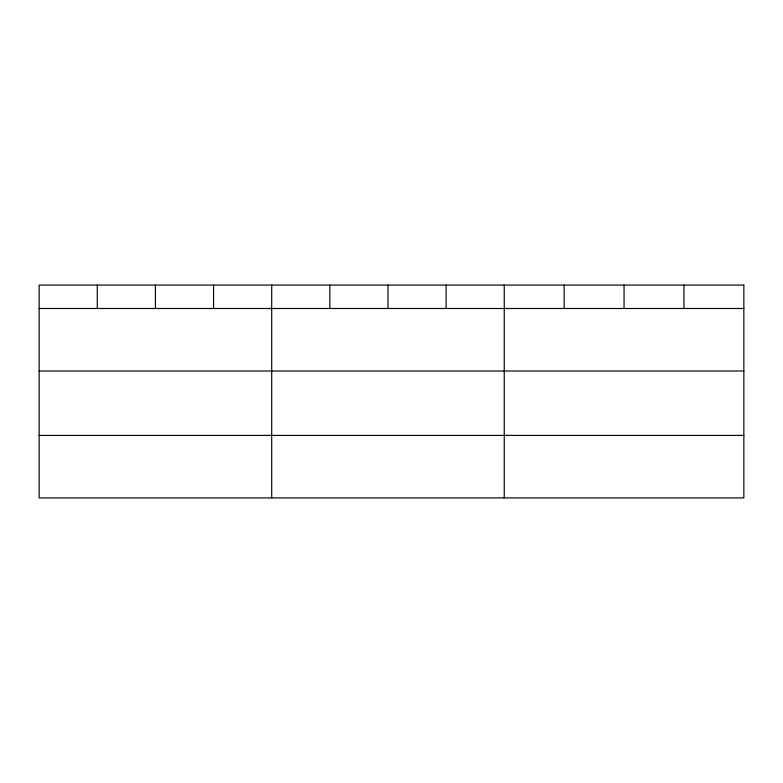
<?xml version="1.0" encoding="UTF-8"?>
<svg xmlns="http://www.w3.org/2000/svg" width="783" height="783" viewBox="0 0 783 783"><rect width="100%" height="100%" fill="white"/><g stroke="black" fill="none" stroke-linecap="round" stroke-linejoin="round"><path stroke-width="1.17" d="M39.15 308.502L743.85 308.502M39.15 371.015L743.85 371.015M39.15 435.417L743.85 435.417M683.95 285.081L683.95 308.502M624.051 285.081L624.051 308.502M564.151 285.081L564.151 308.502M504.252 285.081L504.252 497.919M446.114 285.081L446.114 308.502M387.976 285.081L387.976 308.502M329.839 285.081L329.839 308.502M271.701 285.081L271.701 497.919M213.563 285.081L213.563 308.502M155.425 285.081L155.425 308.502M97.288 285.081L97.288 308.502M743.85 285.081L39.15 285.081L39.15 497.919L743.85 497.919L743.85 285.081"/></g></svg>
